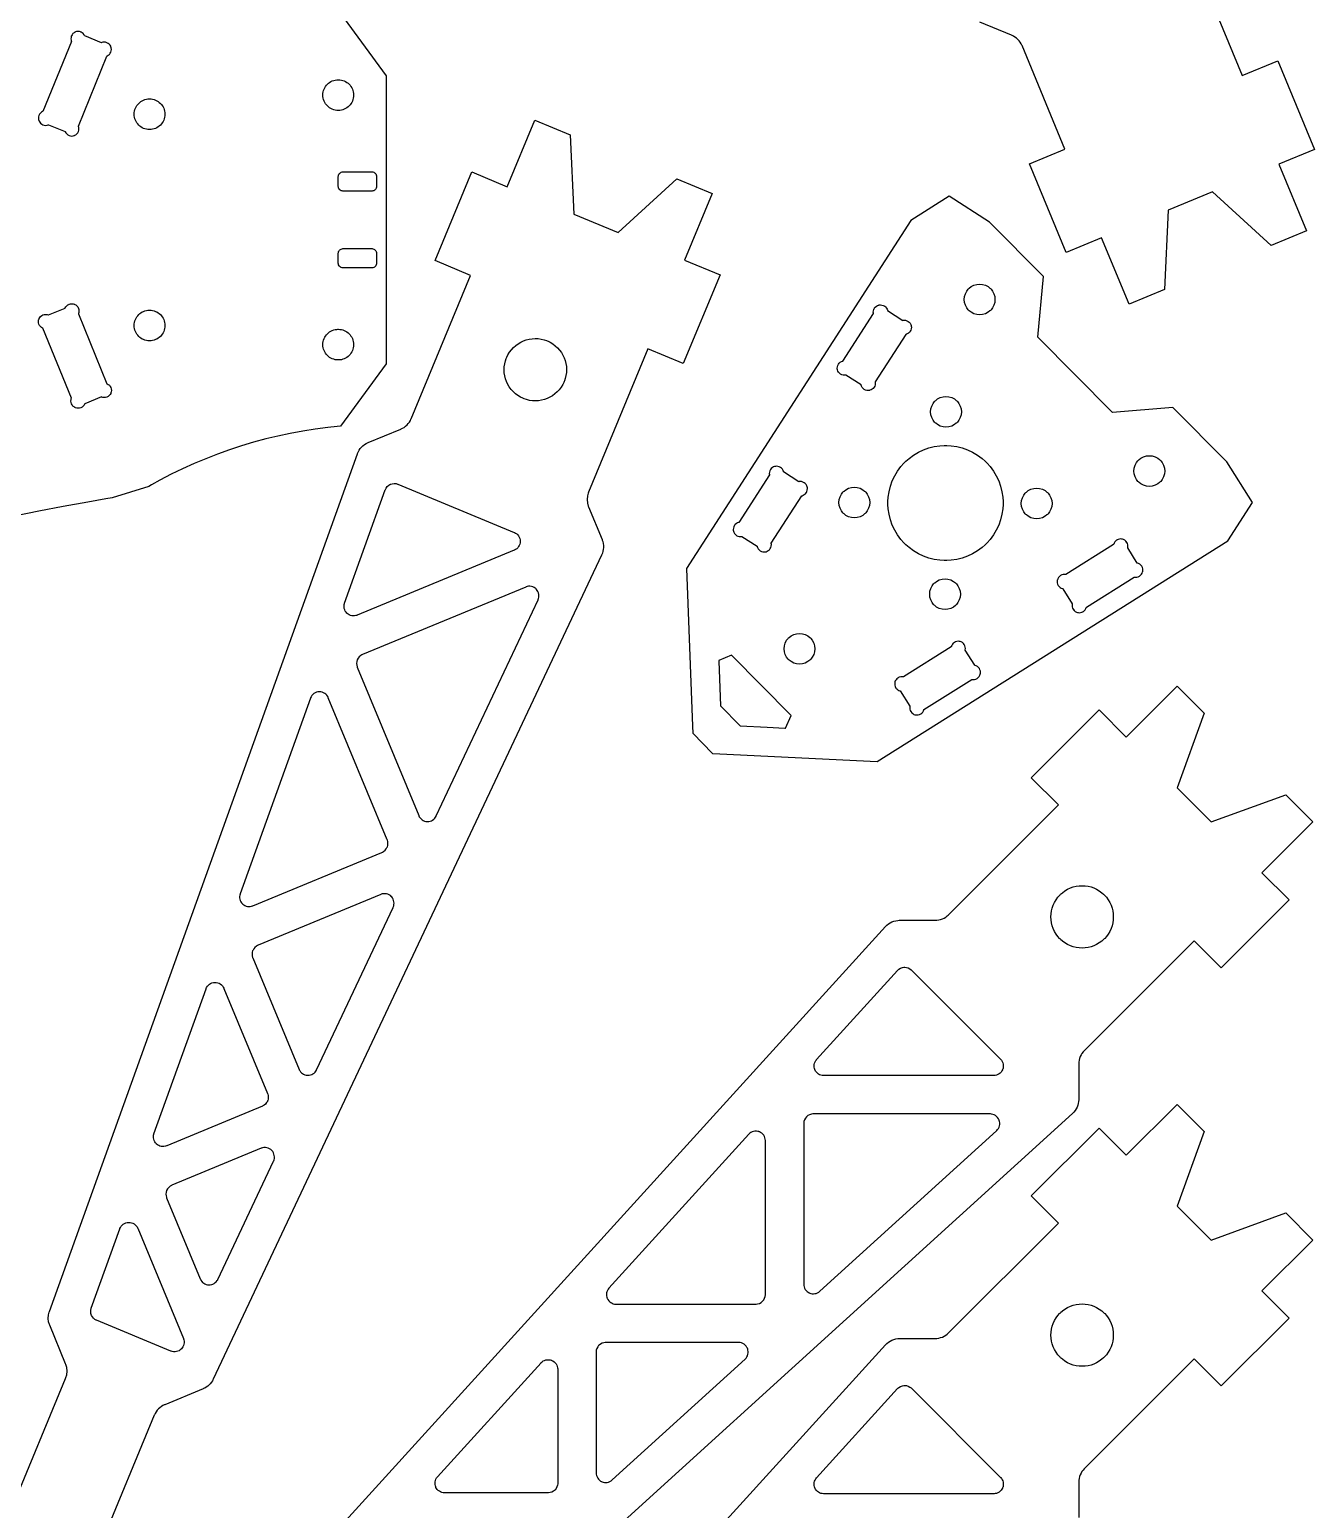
# Model space of a CAD drawing. Extents: x 0 to 997, y 0 to 569.
# Drawn here: x 862.7 to 996.5, y 199 to 353.1 of the extents above; entities that cross this region are included whole.
import ezdxf

# ---------------------------------------------------------------- set-up
doc = ezdxf.new("R2010")
doc.units = 0
doc.layers.get('0').update_dxf_attribs({"linetype": 'CONTINUOUS'})

msp = doc.modelspace()

# ---------------------------------------------------------------- linework, layer by layer
at = {"color": 0}
for points in [[(984.551, 359.133), (989.018, 348.35), (992.714, 349.881), (996.54, 340.642), (992.844, 339.111), (995.715, 332.182), (992.019, 330.651), (985.918, 336.242), (981.293, 334.326), (980.932, 326.058), (977.238, 324.528), (974.367, 331.457), (970.672, 329.926), (966.844, 339.165), (970.54, 340.696), (966.074, 351.479), (966.054, 351.525), (965.989, 351.658), (965.887, 351.826), (965.771, 351.983), (965.64, 352.128), (965.496, 352.258), (965.339, 352.375), (965.171, 352.476), (965.038, 352.543), (964.992, 352.561), (961.676, 353.935)], [(895.05, 354.821), (899.821, 348.324), (899.821, 318.324), (895.05, 311.826), (894.721, 311.797), (893.735, 311.692), (892.425, 311.522), (891.122, 311.317), (889.826, 311.076), (888.539, 310.803), (887.258, 310.494), (885.989, 310.151), (884.728, 309.774), (883.478, 309.362), (882.24, 308.918), (881.014, 308.44), (879.8, 307.929), (878.599, 307.386), (877.412, 306.81), (876.242, 306.2), (875.372, 305.724), (875.085, 305.558), (871.256, 304.357), (870.618, 304.249), (868.71, 303.915), (866.168, 303.453), (863.631, 302.968), (861.099, 302.463)], [(860.799, 199.058), (866.412, 212.612), (866.45, 212.703), (866.526, 212.99), (866.565, 213.378), (866.526, 213.767), (866.45, 214.053), (866.412, 214.143), (864.751, 218.153), (864.751, 218.153), (864.717, 218.237), (864.643, 218.506), (864.6, 218.871), (864.625, 219.236), (864.686, 219.508), (864.718, 219.594), (896.814, 308.939), (896.832, 308.987), (896.896, 309.132), (896.996, 309.315), (897.114, 309.485), (897.249, 309.642), (897.399, 309.785), (897.564, 309.91), (897.742, 310.019), (897.882, 310.09), (897.931, 310.11), (901.336, 311.519), (901.381, 311.539), (901.514, 311.604), (901.683, 311.706), (901.84, 311.822), (901.985, 311.954), (902.115, 312.099), (902.232, 312.256), (902.333, 312.424), (902.399, 312.557), (902.418, 312.603), (908.607, 327.543), (904.911, 329.074), (908.738, 338.313), (912.433, 336.782), (915.304, 343.711), (918.999, 342.181), (919.36, 333.912), (923.985, 331.997), (930.086, 337.588), (933.781, 336.057), (930.911, 329.128), (934.607, 327.597), (930.779, 318.358), (927.085, 319.889), (920.896, 304.949), (920.858, 304.858), (920.782, 304.572), (920.743, 304.183), (920.782, 303.794), (920.858, 303.508), (920.896, 303.418), (922.306, 300.014), (922.326, 299.965), (922.376, 299.815), (922.425, 299.612), (922.451, 299.407), (922.457, 299.2), (922.442, 298.994), (922.404, 298.79), (922.347, 298.59), (922.289, 298.443), (922.267, 298.396), (881.787, 212.524), (881.767, 212.482), (881.7, 212.36), (881.599, 212.206), (881.485, 212.061), (881.358, 211.929), (881.219, 211.808), (881.071, 211.701), (880.911, 211.608), (880.786, 211.547), (880.743, 211.529), (876.733, 209.868), (876.689, 209.85), (876.556, 209.783), (876.386, 209.682), (876.229, 209.565), (876.085, 209.435), (875.954, 209.29), (875.838, 209.133), (875.736, 208.965), (875.671, 208.832), (875.651, 208.786), (870.037, 195.231)], [(888.004, 189.429), (951.847, 259.689), (951.883, 259.728), (951.997, 259.838), (952.16, 259.968), (952.333, 260.079), (952.518, 260.174), (952.711, 260.247), (952.913, 260.3), (953.118, 260.333), (953.275, 260.344), (953.328, 260.344), (957.012, 260.344), (957.063, 260.344), (957.211, 260.354), (957.404, 260.383), (957.594, 260.431), (957.778, 260.496), (957.954, 260.579), (958.122, 260.681), (958.281, 260.797), (958.392, 260.894), (958.428, 260.931), (969.863, 272.365), (967.033, 275.193), (974.104, 282.264), (976.933, 279.436), (982.236, 284.739), (985.065, 281.911), (982.235, 274.135), (985.774, 270.596), (993.55, 273.425), (996.379, 270.597), (991.075, 265.294), (993.904, 262.465), (986.833, 255.394), (984.004, 258.222), (972.569, 246.787), (972.535, 246.753), (972.436, 246.642), (972.319, 246.483), (972.219, 246.315), (972.136, 246.139), (972.069, 245.956), (972.022, 245.765), (971.993, 245.571), (971.983, 245.424), (971.983, 245.374), (971.983, 241.689), (971.983, 241.636), (971.972, 241.479), (971.94, 241.272), (971.886, 241.072), (971.813, 240.879), (971.719, 240.694), (971.607, 240.521), (971.476, 240.357), (971.367, 240.243), (971.328, 240.208), (901.068, 176.364)], [(888.004, 145.857), (951.847, 216.118), (951.883, 216.157), (951.997, 216.265), (952.16, 216.396), (952.333, 216.508), (952.518, 216.601), (952.711, 216.675), (952.913, 216.729), (953.118, 216.761), (953.275, 216.772), (953.328, 216.772), (957.012, 216.772), (957.063, 216.772), (957.211, 216.782), (957.404, 216.811), (957.594, 216.86), (957.778, 216.925), (957.954, 217.008), (958.122, 217.108), (958.281, 217.225), (958.392, 217.324), (958.428, 217.358), (969.863, 228.793), (967.033, 231.622), (974.104, 238.693), (976.933, 235.865), (982.236, 241.168), (985.065, 238.339), (982.235, 230.564), (985.774, 227.024), (993.55, 229.854), (996.379, 227.026), (991.075, 221.722), (993.904, 218.894), (986.833, 211.824), (984.004, 214.651), (972.569, 203.217), (972.535, 203.182), (972.436, 203.069), (972.319, 202.911), (972.219, 202.744), (972.136, 202.568), (972.069, 202.383), (972.022, 202.194), (971.993, 202), (971.983, 201.851), (971.983, 201.803), (971.983, 198.117)]]:
    msp.add_lwpolyline(points, dxfattribs=at)
for points in [[(868.401, 352.489), (868.387, 352.522), (868.331, 352.619), (868.238, 352.732), (868.124, 352.824), (868.028, 352.879), (867.993, 352.893), (867.96, 352.907), (867.851, 352.935), (867.706, 352.949), (867.56, 352.933), (867.453, 352.904), (867.419, 352.89), (867.385, 352.875), (867.289, 352.819), (867.176, 352.726), (867.085, 352.612), (867.029, 352.515), (867.015, 352.482), (867.001, 352.447), (866.974, 352.34), (866.96, 352.194), (866.975, 352.049), (867.004, 351.942), (867.018, 351.907), (864.042, 344.612), (864.007, 344.599), (863.908, 344.54), (863.796, 344.446), (863.704, 344.332), (863.637, 344.204), (863.596, 344.067), (863.582, 343.922), (863.596, 343.776), (863.626, 343.665), (863.642, 343.631), (863.656, 343.596), (863.714, 343.497), (863.808, 343.385), (863.922, 343.294), (864.049, 343.226), (864.188, 343.186), (864.331, 343.171), (864.478, 343.186), (864.589, 343.215), (864.624, 343.231), (866.363, 342.521), (866.376, 342.486), (866.435, 342.388), (866.531, 342.274), (866.643, 342.183), (866.771, 342.117), (866.908, 342.075), (867.053, 342.061), (867.199, 342.075), (867.31, 342.106), (867.344, 342.119), (867.379, 342.135), (867.478, 342.192), (867.59, 342.287), (867.682, 342.4), (867.749, 342.528), (867.79, 342.665), (867.804, 342.81), (867.79, 342.957), (867.76, 343.067), (867.746, 343.101), (870.722, 350.396), (870.757, 350.411), (870.856, 350.469), (870.968, 350.564), (871.058, 350.676), (871.125, 350.804), (871.167, 350.942), (871.182, 351.086), (871.167, 351.233), (871.137, 351.343), (871.122, 351.378), (871.108, 351.414), (871.05, 351.513), (870.956, 351.625), (870.842, 351.715), (870.714, 351.782), (870.576, 351.824), (870.432, 351.838), (870.286, 351.824), (870.175, 351.793), (870.14, 351.779), (868.401, 352.489)], [(894.821, 347.924), (894.861, 347.924), (894.985, 347.915), (895.143, 347.892), (895.296, 347.851), (895.443, 347.799), (895.583, 347.731), (895.715, 347.65), (895.839, 347.558), (895.953, 347.456), (896.056, 347.342), (896.147, 347.218), (896.228, 347.086), (896.294, 346.946), (896.349, 346.8), (896.387, 346.646), (896.412, 346.487), (896.421, 346.364), (896.421, 346.324), (896.421, 346.283), (896.412, 346.16), (896.387, 346.001), (896.349, 345.847), (896.294, 345.701), (896.228, 345.561), (896.147, 345.429), (896.056, 345.306), (895.953, 345.192), (895.839, 345.089), (895.715, 344.997), (895.583, 344.917), (895.443, 344.85), (895.296, 344.796), (895.143, 344.756), (894.985, 344.732), (894.861, 344.724), (894.821, 344.724), (894.779, 344.724), (894.657, 344.732), (894.499, 344.756), (894.344, 344.796), (894.199, 344.85), (894.058, 344.917), (893.926, 344.997), (893.803, 345.089), (893.689, 345.192), (893.586, 345.306), (893.494, 345.429), (893.414, 345.561), (893.346, 345.701), (893.293, 345.847), (893.253, 346.001), (893.229, 346.16), (893.221, 346.283), (893.221, 346.324), (893.221, 346.364), (893.229, 346.487), (893.253, 346.646), (893.293, 346.8), (893.346, 346.946), (893.414, 347.086), (893.494, 347.218), (893.586, 347.342), (893.689, 347.456), (893.803, 347.558), (893.926, 347.65), (894.058, 347.731), (894.199, 347.799), (894.344, 347.851), (894.499, 347.892), (894.657, 347.915), (894.779, 347.924), (894.821, 347.924)], [(875.16, 345.931), (875.2, 345.931), (875.322, 345.922), (875.482, 345.899), (875.635, 345.86), (875.782, 345.806), (875.922, 345.737), (876.054, 345.658), (876.176, 345.565), (876.29, 345.463), (876.394, 345.349), (876.486, 345.225), (876.567, 345.093), (876.633, 344.954), (876.688, 344.807), (876.726, 344.653), (876.751, 344.494), (876.76, 344.372), (876.76, 344.331), (876.76, 344.29), (876.751, 344.168), (876.726, 344.008), (876.688, 343.856), (876.633, 343.708), (876.567, 343.568), (876.486, 343.436), (876.394, 343.314), (876.29, 343.2), (876.176, 343.096), (876.054, 343.004), (875.922, 342.924), (875.782, 342.857), (875.635, 342.803), (875.482, 342.764), (875.322, 342.739), (875.2, 342.731), (875.16, 342.731), (875.118, 342.731), (874.996, 342.739), (874.836, 342.764), (874.683, 342.803), (874.536, 342.857), (874.397, 342.924), (874.265, 343.004), (874.142, 343.096), (874.028, 343.2), (873.925, 343.314), (873.832, 343.436), (873.753, 343.568), (873.685, 343.708), (873.631, 343.856), (873.592, 344.008), (873.568, 344.168), (873.56, 344.29), (873.56, 344.331), (873.56, 344.372), (873.568, 344.494), (873.592, 344.653), (873.631, 344.807), (873.685, 344.954), (873.753, 345.093), (873.832, 345.225), (873.925, 345.349), (874.028, 345.463), (874.142, 345.565), (874.265, 345.658), (874.397, 345.737), (874.536, 345.806), (874.683, 345.86), (874.836, 345.899), (874.996, 345.922), (875.118, 345.931), (875.16, 345.931)], [(898.321, 338.324), (898.346, 338.324), (898.421, 338.314), (898.515, 338.285), (898.6, 338.239), (898.674, 338.178), (898.735, 338.103), (898.782, 338.018), (898.811, 337.925), (898.821, 337.849), (898.821, 337.824), (898.821, 336.824), (898.821, 336.799), (898.811, 336.725), (898.783, 336.632), (898.736, 336.546), (898.692, 336.487), (898.674, 336.469), (898.657, 336.453), (898.599, 336.408), (898.512, 336.361), (898.418, 336.333), (898.346, 336.324), (898.321, 336.324), (895.321, 336.324), (895.296, 336.324), (895.219, 336.333), (895.126, 336.362), (895.042, 336.408), (894.967, 336.469), (894.906, 336.544), (894.86, 336.629), (894.831, 336.722), (894.821, 336.799), (894.821, 336.824), (894.821, 337.824), (894.821, 337.849), (894.831, 337.922), (894.858, 338.015), (894.904, 338.101), (894.95, 338.16), (894.967, 338.178), (894.985, 338.194), (895.043, 338.24), (895.129, 338.286), (895.222, 338.314), (895.296, 338.324), (895.321, 338.324), (898.321, 338.324)], [(981.79, 313.776), (975.492, 313.26), (967.718, 321.117), (968.301, 327.408), (962.683, 333.086), (958.481, 335.796), (954.476, 333.274), (931.093, 296.994), (931.724, 280.575), (931.753, 279.828), (933.826, 277.731), (934.575, 277.694), (950.986, 276.892), (987.51, 299.889), (990.074, 303.868), (987.41, 308.099), (981.79, 313.776)], [(898.321, 330.324), (898.346, 330.324), (898.421, 330.314), (898.515, 330.285), (898.6, 330.239), (898.674, 330.178), (898.735, 330.103), (898.782, 330.018), (898.811, 329.925), (898.821, 329.849), (898.821, 329.824), (898.821, 328.824), (898.821, 328.799), (898.811, 328.725), (898.783, 328.632), (898.736, 328.546), (898.692, 328.487), (898.674, 328.469), (898.657, 328.453), (898.599, 328.408), (898.512, 328.361), (898.418, 328.333), (898.346, 328.324), (898.321, 328.324), (895.321, 328.324), (895.296, 328.324), (895.219, 328.333), (895.126, 328.362), (895.042, 328.408), (894.967, 328.469), (894.906, 328.544), (894.86, 328.629), (894.831, 328.722), (894.821, 328.799), (894.821, 328.824), (894.821, 329.824), (894.821, 329.849), (894.831, 329.922), (894.858, 330.015), (894.904, 330.101), (894.95, 330.16), (894.967, 330.178), (894.985, 330.194), (895.043, 330.24), (895.129, 330.286), (895.222, 330.314), (895.296, 330.324), (895.321, 330.324), (898.321, 330.324)], [(960.522, 326.158), (960.579, 326.215), (960.772, 326.364), (961.051, 326.51), (961.347, 326.599), (961.653, 326.628), (961.958, 326.599), (962.256, 326.51), (962.533, 326.364), (962.728, 326.215), (962.785, 326.158), (962.842, 326.101), (962.989, 325.907), (963.136, 325.629), (963.224, 325.333), (963.253, 325.028), (963.224, 324.722), (963.136, 324.425), (962.989, 324.147), (962.842, 323.953), (962.785, 323.896), (962.728, 323.839), (962.533, 323.69), (962.256, 323.544), (961.958, 323.457), (961.653, 323.428), (961.347, 323.457), (961.051, 323.544), (960.772, 323.69), (960.579, 323.839), (960.522, 323.896), (960.465, 323.953), (960.317, 324.147), (960.171, 324.425), (960.082, 324.722), (960.053, 325.028), (960.082, 325.333), (960.171, 325.629), (960.317, 325.907), (960.465, 326.101), (960.522, 326.158)], [(868.401, 314.158), (868.386, 314.124), (868.329, 314.025), (868.233, 313.912), (868.121, 313.821), (867.993, 313.754), (867.856, 313.714), (867.711, 313.699), (867.564, 313.713), (867.454, 313.743), (867.419, 313.758), (867.385, 313.772), (867.286, 313.831), (867.172, 313.925), (867.082, 314.039), (867.015, 314.165), (866.974, 314.304), (866.96, 314.447), (866.974, 314.594), (867.004, 314.706), (867.018, 314.74), (864.042, 322.035), (864.007, 322.049), (863.908, 322.107), (863.796, 322.201), (863.704, 322.315), (863.637, 322.443), (863.596, 322.581), (863.582, 322.725), (863.596, 322.871), (863.626, 322.982), (863.642, 323.017), (863.656, 323.051), (863.714, 323.15), (863.808, 323.263), (863.922, 323.353), (864.049, 323.421), (864.188, 323.461), (864.331, 323.476), (864.478, 323.461), (864.588, 323.432), (864.624, 323.417), (866.363, 324.126), (866.376, 324.161), (866.433, 324.257), (866.526, 324.369), (866.64, 324.463), (866.736, 324.517), (866.771, 324.531), (866.804, 324.544), (866.912, 324.572), (867.058, 324.586), (867.203, 324.571), (867.311, 324.542), (867.344, 324.528), (867.378, 324.514), (867.475, 324.457), (867.588, 324.364), (867.679, 324.25), (867.735, 324.154), (867.749, 324.119), (867.762, 324.086), (867.79, 323.978), (867.804, 323.832), (867.789, 323.688), (867.76, 323.579), (867.746, 323.546), (870.722, 316.251), (870.757, 316.236), (870.856, 316.178), (870.968, 316.083), (871.058, 315.971), (871.125, 315.843), (871.167, 315.706), (871.182, 315.561), (871.167, 315.414), (871.137, 315.304), (871.122, 315.269), (871.108, 315.235), (871.05, 315.136), (870.956, 315.022), (870.842, 314.932), (870.714, 314.865), (870.576, 314.824), (870.432, 314.81), (870.286, 314.824), (870.175, 314.854), (870.14, 314.868), (868.401, 314.158)], [(875.16, 323.917), (875.2, 323.917), (875.322, 323.908), (875.482, 323.883), (875.635, 323.844), (875.782, 323.79), (875.922, 323.724), (876.054, 323.643), (876.176, 323.551), (876.29, 323.447), (876.394, 323.335), (876.486, 323.211), (876.567, 323.079), (876.633, 322.939), (876.688, 322.792), (876.726, 322.639), (876.751, 322.481), (876.76, 322.357), (876.76, 322.317), (876.76, 322.275), (876.751, 322.153), (876.726, 321.994), (876.688, 321.84), (876.633, 321.693), (876.567, 321.554), (876.486, 321.422), (876.394, 321.299), (876.29, 321.185), (876.176, 321.082), (876.054, 320.99), (875.922, 320.91), (875.782, 320.842), (875.635, 320.789), (875.482, 320.749), (875.322, 320.725), (875.2, 320.717), (875.16, 320.717), (875.118, 320.717), (874.996, 320.725), (874.836, 320.749), (874.683, 320.789), (874.536, 320.842), (874.397, 320.91), (874.265, 320.99), (874.142, 321.082), (874.028, 321.185), (873.925, 321.299), (873.832, 321.422), (873.753, 321.554), (873.685, 321.693), (873.631, 321.84), (873.592, 321.994), (873.568, 322.153), (873.56, 322.275), (873.56, 322.317), (873.56, 322.357), (873.568, 322.481), (873.592, 322.639), (873.631, 322.792), (873.685, 322.939), (873.753, 323.079), (873.832, 323.211), (873.925, 323.335), (874.028, 323.447), (874.142, 323.551), (874.265, 323.643), (874.397, 323.724), (874.536, 323.79), (874.683, 323.844), (874.836, 323.883), (874.996, 323.908), (875.118, 323.917), (875.16, 323.917)], [(950.768, 316.446), (950.776, 316.408), (950.786, 316.294), (950.772, 316.149), (950.732, 316.008), (950.665, 315.881), (950.576, 315.768), (950.467, 315.674), (950.339, 315.601), (950.231, 315.563), (950.194, 315.554), (950.157, 315.546), (950.043, 315.537), (949.896, 315.55), (949.757, 315.592), (949.629, 315.657), (949.517, 315.746), (949.422, 315.856), (949.349, 315.985), (949.31, 316.092), (949.303, 316.129), (947.724, 317.147), (947.686, 317.139), (947.572, 317.129), (947.425, 317.143), (947.286, 317.183), (947.158, 317.25), (947.046, 317.339), (946.951, 317.449), (946.879, 317.576), (946.84, 317.685), (946.832, 317.721), (946.824, 317.758), (946.815, 317.872), (946.828, 318.019), (946.868, 318.158), (946.935, 318.286), (947.024, 318.399), (947.133, 318.493), (947.262, 318.567), (947.369, 318.606), (947.407, 318.612), (950.592, 323.554), (950.583, 323.59), (950.574, 323.701), (950.586, 323.847), (950.626, 323.987), (950.674, 324.088), (950.694, 324.119), (950.714, 324.15), (950.786, 324.235), (950.897, 324.329), (951.025, 324.4), (951.129, 324.438), (951.165, 324.446), (951.201, 324.453), (951.313, 324.463), (951.458, 324.45), (951.599, 324.411), (951.7, 324.362), (951.731, 324.343), (951.761, 324.324), (951.846, 324.251), (951.94, 324.14), (952.012, 324.011), (952.05, 323.907), (952.057, 323.871), (953.636, 322.853), (953.674, 322.861), (953.788, 322.871), (953.935, 322.857), (954.074, 322.817), (954.201, 322.751), (954.314, 322.661), (954.408, 322.551), (954.481, 322.424), (954.519, 322.315), (954.528, 322.279), (954.536, 322.242), (954.544, 322.128), (954.532, 321.981), (954.492, 321.842), (954.425, 321.714), (954.336, 321.601), (954.226, 321.507), (954.097, 321.435), (953.99, 321.396), (953.953, 321.388), (950.768, 316.446)], [(894.821, 321.924), (894.861, 321.924), (894.985, 321.915), (895.143, 321.892), (895.296, 321.851), (895.443, 321.797), (895.583, 321.731), (895.715, 321.65), (895.839, 321.558), (895.953, 321.456), (896.056, 321.342), (896.147, 321.218), (896.228, 321.086), (896.294, 320.946), (896.349, 320.8), (896.387, 320.646), (896.412, 320.487), (896.421, 320.364), (896.421, 320.324), (896.421, 320.283), (896.412, 320.16), (896.387, 320.001), (896.349, 319.847), (896.294, 319.701), (896.228, 319.561), (896.147, 319.429), (896.056, 319.306), (895.953, 319.192), (895.839, 319.089), (895.715, 318.997), (895.583, 318.917), (895.443, 318.85), (895.296, 318.796), (895.143, 318.756), (894.985, 318.732), (894.861, 318.724), (894.821, 318.724), (894.779, 318.724), (894.657, 318.732), (894.499, 318.756), (894.344, 318.796), (894.199, 318.85), (894.058, 318.917), (893.926, 318.997), (893.803, 319.089), (893.689, 319.192), (893.586, 319.306), (893.494, 319.429), (893.414, 319.561), (893.346, 319.701), (893.293, 319.847), (893.253, 320.001), (893.229, 320.16), (893.221, 320.283), (893.221, 320.324), (893.221, 320.364), (893.229, 320.487), (893.253, 320.646), (893.293, 320.8), (893.346, 320.946), (893.414, 321.086), (893.494, 321.218), (893.586, 321.342), (893.689, 321.456), (893.803, 321.558), (893.926, 321.65), (894.058, 321.731), (894.199, 321.797), (894.344, 321.851), (894.499, 321.892), (894.657, 321.915), (894.779, 321.924), (894.821, 321.924)], [(914.114, 314.708), (914.038, 314.74), (913.814, 314.851), (913.535, 315.019), (913.278, 315.214), (913.043, 315.428), (912.833, 315.664), (912.647, 315.917), (912.489, 316.185), (912.356, 316.467), (912.25, 316.761), (912.172, 317.064), (912.125, 317.374), (912.107, 317.689), (912.121, 318.006), (912.165, 318.325), (912.243, 318.642), (912.324, 318.878), (912.356, 318.954), (912.387, 319.032), (912.497, 319.256), (912.667, 319.535), (912.86, 319.792), (913.075, 320.026), (913.311, 320.236), (913.564, 320.421), (913.832, 320.581), (914.114, 320.714), (914.407, 320.819), (914.71, 320.896), (915.021, 320.944), (915.335, 320.963), (915.653, 320.949), (915.971, 320.903), (916.289, 320.825), (916.525, 320.746), (916.601, 320.714), (916.678, 320.682), (916.903, 320.571), (917.182, 320.401), (917.439, 320.208), (917.672, 319.993), (917.883, 319.758), (918.068, 319.506), (918.228, 319.237), (918.361, 318.954), (918.465, 318.661), (918.543, 318.358), (918.59, 318.049), (918.608, 317.733), (918.596, 317.417), (918.55, 317.097), (918.472, 316.781), (918.392, 316.544), (918.361, 316.467), (918.329, 316.39), (918.218, 316.167), (918.049, 315.888), (917.856, 315.631), (917.64, 315.396), (917.406, 315.186), (917.153, 315.001), (916.883, 314.842), (916.601, 314.708), (916.308, 314.603), (916.006, 314.526), (915.696, 314.478), (915.381, 314.46), (915.063, 314.474), (914.744, 314.519), (914.428, 314.597), (914.192, 314.676), (914.114, 314.708)], [(957.018, 314.454), (957.075, 314.511), (957.269, 314.66), (957.549, 314.806), (957.844, 314.893), (958.15, 314.922), (958.456, 314.893), (958.753, 314.806), (959.031, 314.66), (959.225, 314.511), (959.282, 314.454), (959.339, 314.397), (959.486, 314.203), (959.633, 313.925), (959.721, 313.628), (959.75, 313.322), (959.721, 313.017), (959.633, 312.721), (959.486, 312.442), (959.339, 312.249), (959.282, 312.192), (959.225, 312.135), (959.031, 311.986), (958.753, 311.84), (958.456, 311.751), (958.15, 311.722), (957.844, 311.751), (957.549, 311.84), (957.269, 311.986), (957.075, 312.135), (957.018, 312.192), (956.961, 312.249), (956.814, 312.442), (956.667, 312.721), (956.579, 313.017), (956.55, 313.322), (956.579, 313.628), (956.667, 313.925), (956.814, 314.203), (956.961, 314.397), (957.018, 314.454)], [(953.857, 308.065), (953.962, 308.171), (954.297, 308.464), (954.771, 308.815), (955.275, 309.117), (955.804, 309.367), (956.356, 309.564), (956.924, 309.707), (957.507, 309.793), (957.951, 309.822), (958.1, 309.822), (958.249, 309.822), (958.693, 309.793), (959.276, 309.707), (959.844, 309.564), (960.396, 309.367), (960.925, 309.117), (961.429, 308.815), (961.903, 308.464), (962.238, 308.171), (962.343, 308.065), (962.447, 307.961), (962.742, 307.625), (963.092, 307.151), (963.393, 306.649), (963.643, 306.119), (963.84, 305.568), (963.983, 304.999), (964.071, 304.415), (964.1, 303.971), (964.1, 303.822), (964.1, 303.675), (964.071, 303.229), (963.983, 302.647), (963.84, 302.078), (963.643, 301.526), (963.393, 300.997), (963.092, 300.494), (962.742, 300.021), (962.447, 299.685), (962.343, 299.581), (962.238, 299.475), (961.903, 299.182), (961.429, 298.831), (960.925, 298.529), (960.396, 298.279), (959.844, 298.082), (959.276, 297.939), (958.693, 297.853), (958.249, 297.822), (958.1, 297.822), (957.951, 297.822), (957.507, 297.853), (956.924, 297.939), (956.356, 298.082), (955.804, 298.279), (955.275, 298.529), (954.771, 298.831), (954.297, 299.182), (953.962, 299.475), (953.857, 299.581), (953.753, 299.685), (953.458, 300.021), (953.108, 300.494), (952.807, 300.997), (952.557, 301.526), (952.36, 302.078), (952.217, 302.647), (952.129, 303.229), (952.1, 303.675), (952.1, 303.822), (952.1, 303.971), (952.129, 304.415), (952.217, 304.999), (952.36, 305.568), (952.557, 306.119), (952.807, 306.649), (953.108, 307.151), (953.458, 307.625), (953.753, 307.961), (953.857, 308.065)], [(978.21, 308.285), (978.267, 308.342), (978.46, 308.49), (978.739, 308.636), (979.035, 308.725), (979.34, 308.754), (979.646, 308.725), (979.943, 308.636), (980.221, 308.49), (980.415, 308.342), (980.472, 308.285), (980.529, 308.228), (980.676, 308.035), (980.824, 307.756), (980.911, 307.46), (980.94, 307.154), (980.911, 306.849), (980.824, 306.551), (980.676, 306.274), (980.529, 306.079), (980.472, 306.022), (980.415, 305.965), (980.221, 305.817), (979.943, 305.671), (979.646, 305.583), (979.34, 305.554), (979.035, 305.583), (978.739, 305.671), (978.46, 305.817), (978.267, 305.965), (978.21, 306.022), (978.153, 306.079), (978.004, 306.274), (977.858, 306.551), (977.769, 306.849), (977.74, 307.154), (977.769, 307.46), (977.858, 307.756), (978.004, 308.035), (978.153, 308.228), (978.21, 308.285)], [(936.572, 301.801), (936.536, 301.794), (936.431, 301.757), (936.303, 301.686), (936.192, 301.59), (936.119, 301.506), (936.1, 301.475), (936.081, 301.444), (936.032, 301.343), (935.992, 301.203), (935.981, 301.057), (935.989, 300.946), (935.997, 300.91), (936.004, 300.875), (936.042, 300.769), (936.114, 300.642), (936.208, 300.531), (936.293, 300.458), (936.324, 300.439), (936.354, 300.418), (936.456, 300.371), (936.596, 300.331), (936.742, 300.319), (936.853, 300.328), (936.889, 300.336), (938.468, 299.318), (938.476, 299.281), (938.514, 299.174), (938.587, 299.044), (938.682, 298.935), (938.794, 298.846), (938.922, 298.781), (939.061, 298.739), (939.208, 298.726), (939.322, 298.735), (939.36, 298.743), (939.396, 298.751), (939.504, 298.79), (939.632, 298.862), (939.742, 298.957), (939.832, 299.071), (939.897, 299.199), (939.938, 299.338), (939.951, 299.483), (939.942, 299.599), (939.933, 299.635), (943.118, 304.576), (943.154, 304.583), (943.26, 304.622), (943.387, 304.693), (943.499, 304.787), (943.571, 304.872), (943.59, 304.903), (943.611, 304.933), (943.658, 305.035), (943.699, 305.175), (943.71, 305.321), (943.701, 305.432), (943.693, 305.468), (943.685, 305.504), (943.646, 305.612), (943.574, 305.74), (943.479, 305.85), (943.367, 305.94), (943.239, 306.006), (943.1, 306.046), (942.953, 306.06), (942.839, 306.05), (942.801, 306.043), (941.222, 307.06), (941.214, 307.097), (941.175, 307.204), (941.103, 307.333), (941.008, 307.443), (940.896, 307.532), (940.768, 307.599), (940.629, 307.639), (940.482, 307.651), (940.368, 307.643), (940.331, 307.635), (940.294, 307.626), (940.186, 307.588), (940.058, 307.515), (939.949, 307.421), (939.858, 307.308), (939.793, 307.181), (939.753, 307.042), (939.739, 306.894), (939.749, 306.781), (939.757, 306.743), (936.572, 301.801)], [(899.719, 305.194), (899.736, 305.243), (899.807, 305.378), (899.929, 305.539), (900.079, 305.671), (900.21, 305.751), (900.256, 305.771), (900.303, 305.792), (900.449, 305.835), (900.649, 305.857), (900.849, 305.839), (900.997, 305.8), (901.043, 305.781), (913.169, 300.758), (913.204, 300.743), (913.303, 300.69), (913.424, 300.606), (913.529, 300.504), (913.618, 300.39), (913.69, 300.264), (913.743, 300.128), (913.775, 299.983), (913.786, 299.871), (913.786, 299.835), (913.786, 299.797), (913.775, 299.685), (913.743, 299.54), (913.69, 299.406), (913.618, 299.279), (913.529, 299.164), (913.424, 299.063), (913.303, 298.978), (913.204, 298.925), (913.169, 298.91), (896.804, 292.132), (896.769, 292.117), (896.664, 292.085), (896.522, 292.06), (896.379, 292.056), (896.238, 292.072), (896.1, 292.108), (895.968, 292.164), (895.844, 292.239), (895.757, 292.306), (895.731, 292.332), (895.704, 292.357), (895.632, 292.44), (895.553, 292.56), (895.49, 292.689), (895.447, 292.825), (895.425, 292.965), (895.422, 293.108), (895.44, 293.251), (895.468, 293.358), (895.481, 293.393), (899.719, 305.194)], [(947.468, 305.004), (947.525, 305.061), (947.719, 305.21), (947.999, 305.356), (948.294, 305.443), (948.6, 305.472), (948.906, 305.443), (949.203, 305.356), (949.481, 305.21), (949.675, 305.061), (949.732, 305.004), (949.789, 304.947), (949.936, 304.753), (950.083, 304.475), (950.171, 304.179), (950.2, 303.872), (950.171, 303.567), (950.083, 303.271), (949.936, 302.993), (949.789, 302.799), (949.732, 302.742), (949.675, 302.685), (949.481, 302.536), (949.203, 302.39), (948.906, 302.303), (948.6, 302.272), (948.294, 302.303), (947.999, 302.39), (947.719, 302.536), (947.525, 302.685), (947.468, 302.742), (947.411, 302.799), (947.264, 302.993), (947.117, 303.271), (947.029, 303.567), (947, 303.872), (947.029, 304.179), (947.117, 304.475), (947.264, 304.753), (947.411, 304.947), (947.468, 305.004)], [(966.468, 304.904), (966.525, 304.961), (966.719, 305.11), (966.997, 305.256), (967.294, 305.343), (967.6, 305.372), (967.906, 305.343), (968.201, 305.256), (968.481, 305.11), (968.674, 304.961), (968.731, 304.904), (968.789, 304.847), (968.936, 304.653), (969.083, 304.375), (969.171, 304.078), (969.2, 303.772), (969.171, 303.467), (969.083, 303.171), (968.936, 302.893), (968.789, 302.699), (968.731, 302.642), (968.674, 302.585), (968.481, 302.436), (968.201, 302.29), (967.906, 302.203), (967.6, 302.172), (967.294, 302.203), (966.997, 302.29), (966.719, 302.436), (966.525, 302.585), (966.468, 302.642), (966.411, 302.699), (966.264, 302.893), (966.117, 303.171), (966.029, 303.467), (966, 303.772), (966.029, 304.078), (966.117, 304.375), (966.264, 304.653), (966.411, 304.847), (966.468, 304.904)], [(970.644, 296.36), (970.607, 296.368), (970.493, 296.379), (970.346, 296.367), (970.207, 296.328), (970.078, 296.263), (969.964, 296.175), (969.868, 296.067), (969.794, 295.939), (969.756, 295.832), (969.747, 295.794), (969.738, 295.758), (969.728, 295.644), (969.739, 295.497), (969.778, 295.357), (969.843, 295.229), (969.931, 295.115), (970.04, 295.019), (970.168, 294.946), (970.275, 294.906), (970.311, 294.897), (971.313, 293.307), (971.304, 293.272), (971.294, 293.161), (971.304, 293.015), (971.343, 292.874), (971.39, 292.772), (971.41, 292.742), (971.429, 292.711), (971.5, 292.625), (971.611, 292.529), (971.738, 292.457), (971.842, 292.418), (971.878, 292.41), (971.914, 292.401), (972.025, 292.392), (972.171, 292.401), (972.311, 292.44), (972.413, 292.487), (972.443, 292.507), (972.475, 292.526), (972.56, 292.597), (972.656, 292.708), (972.729, 292.835), (972.767, 292.939), (972.775, 292.975), (977.75, 296.107), (977.788, 296.099), (977.901, 296.089), (978.047, 296.1), (978.188, 296.139), (978.317, 296.204), (978.429, 296.292), (978.525, 296.401), (978.599, 296.529), (978.639, 296.636), (978.647, 296.672), (978.656, 296.71), (978.667, 296.824), (978.654, 296.971), (978.615, 297.11), (978.551, 297.239), (978.462, 297.353), (978.354, 297.449), (978.226, 297.522), (978.119, 297.563), (978.082, 297.571), (977.082, 299.16), (977.089, 299.196), (977.1, 299.307), (977.089, 299.453), (977.05, 299.593), (977.004, 299.694), (976.985, 299.726), (976.965, 299.757), (976.894, 299.843), (976.783, 299.939), (976.657, 300.011), (976.553, 300.05), (976.517, 300.057), (976.481, 300.065), (976.369, 300.076), (976.224, 300.065), (976.082, 300.026), (975.982, 299.981), (975.95, 299.961), (975.919, 299.942), (975.833, 299.871), (975.738, 299.76), (975.665, 299.632), (975.626, 299.528), (975.618, 299.492), (970.644, 296.36)], [(903.203, 271.256), (903.217, 271.222), (903.268, 271.125), (903.351, 271.007), (903.449, 270.903), (903.561, 270.814), (903.683, 270.742), (903.817, 270.688), (903.956, 270.653), (904.065, 270.64), (904.103, 270.639), (904.139, 270.638), (904.249, 270.646), (904.39, 270.674), (904.525, 270.722), (904.651, 270.787), (904.767, 270.871), (904.869, 270.971), (904.958, 271.085), (905.015, 271.179), (905.031, 271.213), (915.642, 293.721), (915.658, 293.756), (915.696, 293.864), (915.728, 294.011), (915.738, 294.16), (915.724, 294.307), (915.69, 294.451), (915.635, 294.589), (915.557, 294.719), (915.488, 294.81), (915.461, 294.838), (915.435, 294.865), (915.347, 294.94), (915.221, 295.022), (915.086, 295.085), (914.944, 295.126), (914.797, 295.146), (914.649, 295.143), (914.5, 295.119), (914.389, 295.086), (914.354, 295.071), (897.339, 288.024), (897.293, 288.004), (897.161, 287.928), (897.01, 287.801), (896.887, 287.651), (896.799, 287.482), (896.742, 287.299), (896.722, 287.107), (896.74, 286.911), (896.779, 286.764), (896.799, 286.717), (903.203, 271.256)], [(956.918, 295.454), (956.975, 295.511), (957.169, 295.66), (957.449, 295.806), (957.744, 295.893), (958.05, 295.924), (958.356, 295.893), (958.651, 295.806), (958.931, 295.66), (959.125, 295.511), (959.182, 295.454), (959.239, 295.397), (959.386, 295.203), (959.533, 294.925), (959.621, 294.629), (959.65, 294.324), (959.621, 294.018), (959.533, 293.721), (959.386, 293.443), (959.239, 293.249), (959.182, 293.192), (959.125, 293.135), (958.931, 292.986), (958.651, 292.84), (958.356, 292.753), (958.05, 292.724), (957.744, 292.753), (957.449, 292.84), (957.169, 292.986), (956.975, 293.135), (956.918, 293.192), (956.861, 293.249), (956.714, 293.443), (956.567, 293.721), (956.479, 294.018), (956.45, 294.324), (956.479, 294.629), (956.567, 294.925), (956.714, 295.203), (956.861, 295.397), (956.918, 295.454)], [(941.751, 289.765), (941.808, 289.822), (942.003, 289.971), (942.281, 290.117), (942.578, 290.206), (942.883, 290.235), (943.189, 290.206), (943.485, 290.117), (943.764, 289.971), (943.957, 289.822), (944.014, 289.765), (944.071, 289.708), (944.219, 289.515), (944.365, 289.236), (944.454, 288.94), (944.483, 288.635), (944.454, 288.329), (944.365, 288.032), (944.219, 287.754), (944.071, 287.56), (944.014, 287.503), (943.957, 287.446), (943.764, 287.299), (943.485, 287.151), (943.189, 287.064), (942.883, 287.035), (942.578, 287.064), (942.281, 287.151), (942.003, 287.299), (941.808, 287.446), (941.751, 287.503), (941.694, 287.56), (941.546, 287.754), (941.4, 288.032), (941.313, 288.329), (941.283, 288.635), (941.313, 288.94), (941.4, 289.236), (941.546, 289.515), (941.694, 289.708), (941.751, 289.765)], [(960.826, 285.45), (960.863, 285.442), (960.976, 285.432), (961.124, 285.443), (961.262, 285.482), (961.392, 285.547), (961.506, 285.635), (961.601, 285.744), (961.675, 285.872), (961.715, 285.979), (961.724, 286.015), (961.732, 286.053), (961.742, 286.167), (961.731, 286.314), (961.692, 286.453), (961.626, 286.582), (961.539, 286.696), (961.429, 286.792), (961.303, 286.865), (961.194, 286.906), (961.158, 286.914), (960.157, 288.503), (960.165, 288.54), (960.176, 288.654), (960.164, 288.801), (960.125, 288.94), (960.06, 289.069), (959.972, 289.183), (959.864, 289.278), (959.736, 289.353), (959.629, 289.392), (959.592, 289.4), (959.556, 289.408), (959.442, 289.419), (959.294, 289.408), (959.154, 289.368), (959.026, 289.304), (958.913, 289.215), (958.817, 289.107), (958.743, 288.979), (958.703, 288.872), (958.694, 288.835), (953.719, 285.703), (953.685, 285.711), (953.574, 285.721), (953.428, 285.711), (953.286, 285.672), (953.185, 285.626), (953.154, 285.606), (953.124, 285.586), (953.038, 285.515), (952.942, 285.406), (952.869, 285.278), (952.831, 285.174), (952.822, 285.138), (952.814, 285.101), (952.804, 284.992), (952.814, 284.846), (952.853, 284.704), (952.9, 284.603), (952.919, 284.572), (952.939, 284.54), (953.01, 284.456), (953.121, 284.36), (953.247, 284.287), (953.351, 284.249), (953.387, 284.24), (954.389, 282.65), (954.381, 282.614), (954.369, 282.5), (954.382, 282.353), (954.421, 282.213), (954.485, 282.085), (954.574, 281.971), (954.682, 281.875), (954.81, 281.801), (954.917, 281.761), (954.954, 281.753), (954.99, 281.744), (955.104, 281.735), (955.251, 281.746), (955.39, 281.785), (955.519, 281.85), (955.633, 281.938), (955.729, 282.046), (955.803, 282.174), (955.843, 282.281), (955.851, 282.318), (960.826, 285.45)], [(942.021, 281.686), (941.981, 281.726), (935.835, 287.938), (935.794, 287.979), (934.464, 287.401), (934.467, 287.344), (934.538, 285.486), (934.644, 282.689), (936.719, 280.593), (939.5, 280.457), (941.372, 280.365), (941.429, 280.362), (942.021, 281.686)], [(899.378, 267.424), (899.424, 267.442), (899.551, 267.517), (899.703, 267.64), (899.826, 267.79), (899.9, 267.919), (899.919, 267.964), (899.938, 268.01), (899.976, 268.153), (899.994, 268.347), (899.976, 268.542), (899.938, 268.685), (899.919, 268.731), (893.787, 283.533), (893.772, 283.569), (893.718, 283.671), (893.631, 283.793), (893.526, 283.9), (893.408, 283.989), (893.279, 284.061), (893.139, 284.112), (892.992, 284.143), (892.878, 284.151), (892.839, 284.151), (892.801, 284.15), (892.688, 284.136), (892.542, 284.099), (892.404, 284.04), (892.278, 283.963), (892.165, 283.867), (892.067, 283.756), (891.985, 283.629), (891.935, 283.525), (891.922, 283.489), (884.601, 263.114), (884.589, 263.079), (884.563, 262.972), (884.544, 262.829), (884.547, 262.686), (884.569, 262.544), (884.613, 262.41), (884.674, 262.281), (884.754, 262.16), (884.826, 262.076), (884.853, 262.051), (884.879, 262.026), (884.967, 261.958), (885.09, 261.883), (885.222, 261.828), (885.36, 261.792), (885.501, 261.776), (885.644, 261.781), (885.786, 261.806), (885.892, 261.838), (885.925, 261.851), (899.378, 267.424)], [(970.039, 258.4), (969.981, 258.458), (969.815, 258.646), (969.622, 258.91), (969.458, 259.186), (969.325, 259.475), (969.221, 259.772), (969.146, 260.076), (969.101, 260.386), (969.087, 260.697), (969.101, 261.01), (969.146, 261.318), (969.221, 261.624), (969.325, 261.921), (969.458, 262.21), (969.622, 262.486), (969.815, 262.749), (969.981, 262.938), (970.039, 262.996), (970.097, 263.054), (970.286, 263.219), (970.549, 263.412), (970.825, 263.576), (971.114, 263.71), (971.411, 263.814), (971.717, 263.888), (972.025, 263.933), (972.337, 263.947), (972.649, 263.933), (972.958, 263.888), (973.262, 263.814), (973.56, 263.71), (973.849, 263.576), (974.125, 263.412), (974.389, 263.219), (974.576, 263.054), (974.635, 262.996), (974.694, 262.938), (974.858, 262.749), (975.051, 262.486), (975.215, 262.21), (975.349, 261.921), (975.453, 261.624), (975.528, 261.318), (975.572, 261.01), (975.587, 260.697), (975.572, 260.386), (975.528, 260.076), (975.453, 259.772), (975.349, 259.475), (975.215, 259.186), (975.051, 258.91), (974.858, 258.646), (974.694, 258.458), (974.635, 258.4), (974.576, 258.34), (974.389, 258.176), (974.125, 257.983), (973.849, 257.819), (973.56, 257.686), (973.262, 257.582), (972.958, 257.507), (972.649, 257.463), (972.337, 257.447), (972.025, 257.463), (971.717, 257.507), (971.411, 257.582), (971.114, 257.686), (970.825, 257.819), (970.549, 257.983), (970.286, 258.176), (970.097, 258.34), (970.039, 258.4)], [(900.543, 261.693), (900.56, 261.728), (900.597, 261.836), (900.629, 261.983), (900.639, 262.132), (900.626, 262.279), (900.592, 262.424), (900.536, 262.561), (900.46, 262.692), (900.389, 262.782), (900.363, 262.81), (900.336, 262.838), (900.249, 262.912), (900.124, 262.994), (899.988, 263.057), (899.846, 263.097), (899.699, 263.118), (899.55, 263.115), (899.401, 263.092), (899.292, 263.058), (899.256, 263.043), (886.461, 257.743), (886.415, 257.725), (886.287, 257.65), (886.136, 257.526), (886.012, 257.376), (885.939, 257.247), (885.919, 257.203), (885.901, 257.157), (885.863, 257.014), (885.844, 256.819), (885.863, 256.625), (885.901, 256.482), (885.919, 256.438), (890.736, 244.811), (890.75, 244.776), (890.801, 244.679), (890.885, 244.561), (890.983, 244.457), (891.094, 244.368), (891.217, 244.296), (891.35, 244.243), (891.49, 244.208), (891.599, 244.194), (891.636, 244.193), (891.672, 244.193), (891.782, 244.2), (891.924, 244.229), (892.058, 244.276), (892.185, 244.342), (892.3, 244.425), (892.404, 244.525), (892.492, 244.639), (892.549, 244.733), (892.564, 244.767), (900.543, 261.693)], [(953.1, 255.119), (953.133, 255.157), (953.25, 255.254), (953.424, 255.356), (953.614, 255.421), (953.765, 255.444), (953.815, 255.446), (953.867, 255.447), (954.018, 255.431), (954.211, 255.375), (954.389, 255.282), (954.511, 255.189), (954.547, 255.154), (963.828, 245.872), (963.854, 245.846), (963.925, 245.76), (964.004, 245.635), (964.063, 245.501), (964.101, 245.361), (964.119, 245.217), (964.115, 245.071), (964.092, 244.925), (964.058, 244.818), (964.044, 244.783), (964.031, 244.749), (963.976, 244.649), (963.892, 244.529), (963.79, 244.424), (963.676, 244.335), (963.55, 244.263), (963.414, 244.21), (963.269, 244.176), (963.158, 244.165), (963.121, 244.165), (945.407, 244.165), (945.369, 244.165), (945.26, 244.176), (945.119, 244.208), (944.985, 244.258), (944.861, 244.328), (944.747, 244.414), (944.646, 244.515), (944.561, 244.632), (944.507, 244.728), (944.492, 244.761), (944.476, 244.794), (944.442, 244.899), (944.414, 245.04), (944.407, 245.183), (944.419, 245.325), (944.451, 245.464), (944.504, 245.597), (944.576, 245.722), (944.642, 245.811), (944.667, 245.838), (953.1, 255.119)], [(881.044, 253.21), (881.057, 253.246), (881.107, 253.349), (881.188, 253.475), (881.286, 253.588), (881.4, 253.682), (881.526, 253.76), (881.662, 253.818), (881.808, 253.856), (881.924, 253.869), (881.961, 253.871), (881.999, 253.872), (882.114, 253.862), (882.261, 253.832), (882.401, 253.781), (882.531, 253.71), (882.649, 253.619), (882.753, 253.513), (882.84, 253.39), (882.894, 253.289), (882.908, 253.254), (887.453, 242.285), (887.471, 242.239), (887.51, 242.096), (887.529, 241.901), (887.51, 241.707), (887.471, 241.564), (887.453, 241.519), (887.433, 241.474), (887.36, 241.346), (887.236, 241.194), (887.085, 241.071), (886.957, 240.997), (886.911, 240.978), (876.944, 236.849), (876.91, 236.835), (876.804, 236.803), (876.662, 236.778), (876.519, 236.774), (876.378, 236.79), (876.24, 236.826), (876.108, 236.882), (875.985, 236.956), (875.897, 237.024), (875.871, 237.049), (875.844, 237.075), (875.772, 237.158), (875.692, 237.278), (875.631, 237.407), (875.588, 237.543), (875.565, 237.683), (875.563, 237.826), (875.581, 237.969), (875.607, 238.076), (875.619, 238.111), (881.044, 253.21)], [(943.329, 222.431), (943.329, 222.394), (943.34, 222.285), (943.371, 222.143), (943.422, 222.01), (943.49, 221.885), (943.576, 221.771), (943.679, 221.671), (943.794, 221.585), (943.892, 221.531), (943.925, 221.515), (943.958, 221.501), (944.063, 221.467), (944.204, 221.439), (944.347, 221.431), (944.489, 221.443), (944.628, 221.476), (944.761, 221.528), (944.886, 221.6), (944.975, 221.665), (945.001, 221.69), (963.418, 238.425), (963.447, 238.451), (963.524, 238.536), (963.61, 238.661), (963.675, 238.794), (963.719, 238.936), (963.743, 239.082), (963.744, 239.231), (963.724, 239.379), (963.693, 239.49), (963.679, 239.526), (963.665, 239.561), (963.613, 239.664), (963.528, 239.789), (963.428, 239.897), (963.311, 239.99), (963.183, 240.065), (963.046, 240.119), (962.899, 240.154), (962.785, 240.165), (962.746, 240.165), (944.329, 240.165), (944.279, 240.165), (944.128, 240.146), (943.94, 240.088), (943.769, 239.994), (943.622, 239.872), (943.5, 239.725), (943.407, 239.554), (943.349, 239.367), (943.329, 239.215), (943.329, 239.165), (943.329, 222.431)], [(938.329, 220.353), (938.378, 220.353), (938.525, 220.372), (938.711, 220.429), (938.883, 220.521), (939.001, 220.611), (939.036, 220.646), (939.071, 220.681), (939.161, 220.799), (939.253, 220.971), (939.31, 221.157), (939.329, 221.304), (939.329, 221.353), (939.329, 237.376), (939.329, 237.415), (939.317, 237.529), (939.283, 237.676), (939.228, 237.814), (939.154, 237.943), (939.061, 238.058), (938.951, 238.16), (938.828, 238.244), (938.725, 238.296), (938.689, 238.31), (938.654, 238.324), (938.543, 238.354), (938.394, 238.375), (938.246, 238.374), (938.099, 238.35), (937.958, 238.306), (937.824, 238.24), (937.7, 238.154), (937.615, 238.078), (937.589, 238.05), (923.029, 222.026), (923.004, 221.999), (922.938, 221.91), (922.867, 221.785), (922.814, 221.651), (922.782, 221.513), (922.768, 221.371), (922.776, 221.228), (922.804, 221.086), (922.839, 220.982), (922.854, 220.949), (922.869, 220.915), (922.924, 220.819), (923.008, 220.703), (923.11, 220.601), (923.222, 220.515), (923.347, 220.446), (923.481, 220.396), (923.622, 220.364), (923.732, 220.353), (923.768, 220.353), (938.329, 220.353)], [(888.076, 235.247), (888.093, 235.282), (888.132, 235.39), (888.162, 235.537), (888.172, 235.686), (888.16, 235.833), (888.125, 235.978), (888.069, 236.117), (887.993, 236.246), (887.922, 236.336), (887.896, 236.364), (887.869, 236.392), (887.782, 236.467), (887.657, 236.549), (887.521, 236.611), (887.379, 236.653), (887.232, 236.672), (887.083, 236.671), (886.935, 236.646), (886.825, 236.612), (886.79, 236.599), (877.479, 232.742), (877.433, 232.722), (877.301, 232.646), (877.15, 232.519), (877.028, 232.369), (876.938, 232.2), (876.882, 232.017), (876.861, 231.825), (876.879, 231.629), (876.919, 231.482), (876.938, 231.435), (880.443, 222.975), (880.457, 222.942), (880.508, 222.843), (880.592, 222.725), (880.689, 222.621), (880.801, 222.533), (880.924, 222.461), (881.056, 222.407), (881.196, 222.372), (881.306, 222.358), (881.343, 222.358), (881.379, 222.357), (881.489, 222.365), (881.631, 222.393), (881.765, 222.44), (881.892, 222.507), (882.007, 222.59), (882.11, 222.689), (882.199, 222.803), (882.256, 222.899), (882.271, 222.931), (888.076, 235.247)], [(872.063, 228.207), (872.075, 228.243), (872.125, 228.347), (872.206, 228.474), (872.304, 228.585), (872.418, 228.681), (872.544, 228.758), (872.682, 228.817), (872.826, 228.854), (872.942, 228.868), (872.979, 228.869), (873.017, 228.869), (873.132, 228.861), (873.279, 228.831), (873.419, 228.779), (873.549, 228.707), (873.667, 228.618), (873.771, 228.511), (873.858, 228.389), (873.912, 228.287), (873.926, 228.251), (878.683, 216.769), (878.697, 216.735), (878.731, 216.626), (878.756, 216.481), (878.758, 216.335), (878.74, 216.192), (878.701, 216.051), (878.643, 215.918), (878.564, 215.793), (878.493, 215.706), (878.467, 215.679), (878.44, 215.653), (878.353, 215.582), (878.228, 215.503), (878.094, 215.444), (877.954, 215.406), (877.81, 215.388), (877.664, 215.39), (877.519, 215.415), (877.411, 215.449), (877.376, 215.462), (869.646, 218.665), (869.6, 218.683), (869.472, 218.757), (869.325, 218.878), (869.204, 219.021), (869.114, 219.183), (869.054, 219.361), (869.029, 219.546), (869.039, 219.736), (869.071, 219.881), (869.088, 219.926), (872.063, 228.207)], [(970.039, 214.828), (969.981, 214.888), (969.815, 215.075), (969.622, 215.337), (969.458, 215.615), (969.325, 215.903), (969.221, 216.201), (969.146, 216.506), (969.101, 216.815), (969.087, 217.126), (969.101, 217.438), (969.146, 217.747), (969.221, 218.051), (969.325, 218.349), (969.458, 218.638), (969.622, 218.914), (969.815, 219.178), (969.981, 219.365), (970.039, 219.425), (970.097, 219.483), (970.286, 219.647), (970.549, 219.84), (970.825, 220.004), (971.114, 220.139), (971.411, 220.243), (971.717, 220.317), (972.025, 220.361), (972.337, 220.376), (972.649, 220.361), (972.958, 220.317), (973.262, 220.243), (973.56, 220.139), (973.849, 220.004), (974.125, 219.84), (974.389, 219.647), (974.576, 219.483), (974.635, 219.425), (974.694, 219.365), (974.858, 219.178), (975.051, 218.914), (975.215, 218.638), (975.349, 218.349), (975.453, 218.051), (975.528, 217.747), (975.572, 217.438), (975.587, 217.126), (975.572, 216.815), (975.528, 216.506), (975.453, 216.201), (975.349, 215.903), (975.215, 215.615), (975.051, 215.337), (974.858, 215.075), (974.694, 214.888), (974.635, 214.828), (974.576, 214.769), (974.389, 214.606), (974.125, 214.411), (973.849, 214.249), (973.56, 214.114), (973.262, 214.01), (972.958, 213.936), (972.649, 213.892), (972.337, 213.876), (972.025, 213.892), (971.717, 213.936), (971.411, 214.01), (971.114, 214.114), (970.825, 214.249), (970.549, 214.411), (970.286, 214.606), (970.097, 214.769), (970.039, 214.828)], [(937.212, 214.612), (937.242, 214.639), (937.318, 214.725), (937.404, 214.849), (937.469, 214.982), (937.514, 215.124), (937.538, 215.269), (937.539, 215.418), (937.518, 215.567), (937.488, 215.678), (937.474, 215.714), (937.46, 215.749), (937.407, 215.851), (937.322, 215.976), (937.222, 216.086), (937.106, 216.178), (936.978, 216.253), (936.84, 216.307), (936.693, 216.342), (936.579, 216.353), (936.54, 216.353), (922.692, 216.353), (922.643, 216.353), (922.496, 216.333), (922.308, 216.278), (922.136, 216.185), (922.019, 216.094), (921.985, 216.06), (921.95, 216.026), (921.86, 215.908), (921.768, 215.736), (921.711, 215.549), (921.692, 215.403), (921.692, 215.353), (921.692, 202.769), (921.692, 202.732), (921.701, 202.622), (921.733, 202.482), (921.785, 202.347), (921.853, 202.224), (921.939, 202.11), (922.042, 202.01), (922.157, 201.924), (922.253, 201.869), (922.286, 201.854), (922.321, 201.839), (922.425, 201.806), (922.567, 201.776), (922.71, 201.769), (922.851, 201.782), (922.99, 201.814), (923.122, 201.867), (923.249, 201.939), (923.337, 202.004), (923.364, 202.029), (937.212, 214.612)], [(915.951, 214.237), (915.976, 214.265), (916.063, 214.342), (916.186, 214.428), (916.319, 214.493), (916.461, 214.538), (916.607, 214.561), (916.757, 214.563), (916.906, 214.542), (917.017, 214.511), (917.051, 214.497), (917.087, 214.483), (917.19, 214.432), (917.314, 214.347), (917.424, 214.246), (917.517, 214.131), (917.59, 214.003), (917.646, 213.864), (917.679, 213.717), (917.692, 213.603), (917.692, 213.565), (917.692, 201.692), (917.692, 201.643), (917.672, 201.496), (917.615, 201.308), (917.524, 201.138), (917.433, 201.019), (917.399, 200.985), (917.364, 200.95), (917.246, 200.86), (917.074, 200.768), (916.887, 200.711), (916.74, 200.692), (916.692, 200.692), (905.903, 200.692), (905.865, 200.692), (905.756, 200.703), (905.615, 200.733), (905.482, 200.785), (905.357, 200.854), (905.243, 200.939), (905.143, 201.042), (905.057, 201.157), (905.003, 201.254), (904.988, 201.288), (904.974, 201.321), (904.939, 201.425), (904.91, 201.567), (904.903, 201.71), (904.915, 201.851), (904.949, 201.99), (905, 202.124), (905.072, 202.249), (905.137, 202.337), (905.162, 202.364), (915.951, 214.237)], [(953.1, 211.547), (953.133, 211.585), (953.25, 211.683), (953.424, 211.785), (953.614, 211.849), (953.765, 211.874), (953.815, 211.875), (953.867, 211.876), (954.018, 211.858), (954.211, 211.803), (954.389, 211.71), (954.511, 211.618), (954.547, 211.582), (963.828, 202.301), (963.854, 202.275), (963.925, 202.188), (964.004, 202.063), (964.063, 201.929), (964.101, 201.789), (964.119, 201.644), (964.115, 201.499), (964.092, 201.354), (964.058, 201.246), (964.044, 201.211), (964.031, 201.176), (963.976, 201.078), (963.892, 200.957), (963.79, 200.851), (963.676, 200.763), (963.55, 200.692), (963.414, 200.638), (963.269, 200.606), (963.158, 200.594), (963.121, 200.594), (945.407, 200.594), (945.369, 200.594), (945.26, 200.606), (945.119, 200.636), (944.985, 200.688), (944.861, 200.756), (944.747, 200.842), (944.646, 200.944), (944.561, 201.06), (944.507, 201.156), (944.492, 201.189), (944.476, 201.224), (944.442, 201.328), (944.414, 201.469), (944.407, 201.612), (944.419, 201.754), (944.451, 201.893), (944.504, 202.026), (944.576, 202.151), (944.642, 202.24), (944.667, 202.267), (953.1, 211.547)]]:
    msp.add_lwpolyline(points, close=True, dxfattribs=at)

doc.saveas('drawing.dxf')
